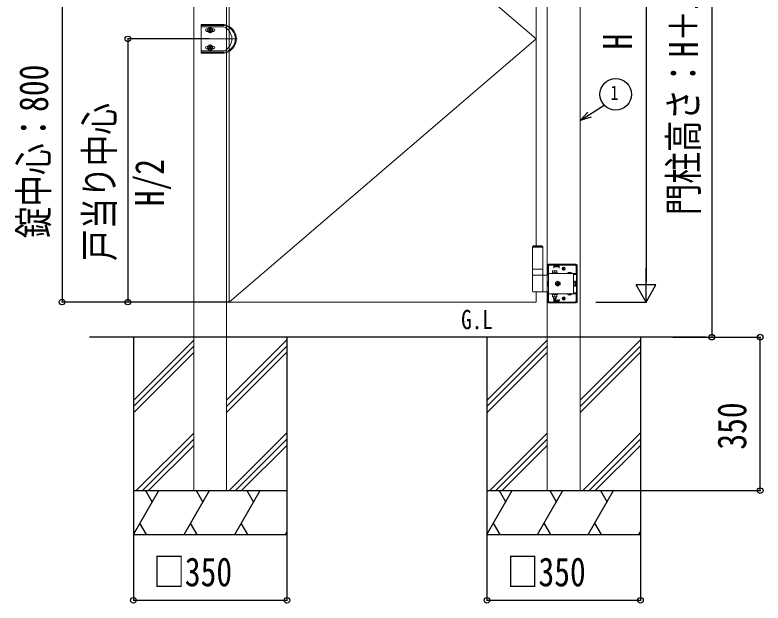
# Model space of a CAD drawing. Units: millimetres, scale not verified. Extents: x -6308 to 6308, y -4455 to 4455.
# Drawn here: x -4761 to -3056, y -75 to 1266 of the extents above; entities that cross this region are included whole.
import ezdxf
from ezdxf.enums import TextEntityAlignment as Align

# ---------------------------------------------------------------- set-up
doc = ezdxf.new("R2010")
doc.units = ezdxf.units.MM
doc.header["$LTSCALE"] = 20
for name, color, linetype in [('0-2_USER1', 3, 'Continuous'), ('0-6_YKK_D', 6, 'Continuous'), ('0-8_YSS_K', 3, 'Continuous')]:
    doc.layers.add(name, color=color, linetype=linetype)
doc.layers.add('0-5_YKK_A1', color=4, linetype='Continuous', lineweight=18)
doc.styles.add('ＭＳ ゴシック', font='')
doc.styles.get('ＭＳ ゴシック').set_extended_font_data('MS Gothic')

msp = doc.modelspace()

# ---------------------------------------------------------------- linework, layer by layer
at = {"layer": '0-5_YKK_A1'}
for p, q in [((-4353.47, 531.5), (-4353.47, 1828)), ((-4278.47, 531.5), (-4278.47, 1828)), ((-3547.47, 531.5), (-3547.47, 1828)), ((-3472.47, 531.5), (-3472.47, 1828)), ((-4272.47, 1811.5), (-3572.47, 1211.5)), ((-3572.47, 739.5), (-3572.47, 1634.5)), ((-4336.47, 1244), (-4336.47, 1179)), ((-4283.75, 1244), (-4336.47, 1244)), ((-4283.93, 1242), (-4336.47, 1242)), ((-4336.47, 1239), (-4284.48, 1239)), ((-4322.87, 1231.5), (-4309.07, 1231.5)), ((-4315.97, 1238.4), (-4315.97, 1224.6)), ((-4315.48, 1230.03), (-4315.48, 1229.05)), ((-4308.22, 1234.25), (-4310.75, 1234.25)), ((-4308.22, 1228.75), (-4310.75, 1228.75)), ((-4254.07, 1211.5), (-4338.97, 1211.5)), ((-4272.47, 611.5), (-3572.47, 1211.5)), ((-4323.72, 1194.25), (-4321.19, 1194.25)), ((-4321.19, 1194.25), (-4310.75, 1194.25)), ((-4315.97, 1184.6), (-4315.97, 1198.4)), ((-4315.48, 1192.97), (-4315.48, 1193.95)), ((-4308.22, 1194.25), (-4310.75, 1194.25)), ((-4336.47, 1184), (-4284.48, 1184)), ((-4336.47, 1181), (-4283.93, 1181)), ((-4283.75, 1179), (-4336.47, 1179)), ((-4323.72, 1188.75), (-4321.19, 1188.75)), ((-4322.87, 1191.5), (-4309.07, 1191.5)), ((-4321.19, 1188.75), (-4310.75, 1188.75)), ((-4308.22, 1188.75), (-4310.75, 1188.75)), ((-3578.97, 739.5), (-3580.97, 737.5)), ((-3557.97, 737.5), (-3580.97, 737.5)), ((-3557.97, 736.5), (-3580.97, 736.5)), ((-3559.97, 739.5), (-3578.97, 739.5)), ((-3559.97, 739.5), (-3557.97, 737.5)), ((-3557.97, 686.5), (-3580.97, 686.5)), ((-3546.47, 672.5), (-3546.47, 695.5)), ((-3544.97, 672.5), (-3544.97, 695.5)), ((-3481.47, 697.5), (-3544.47, 697.5)), ((-3481.47, 696), (-3544.47, 696)), ((-3544.47, 614.5), (-3544.47, 692.5)), ((-3543.97, 696), (-3543.97, 697.5)), ((-3541.47, 695.5), (-3532.47, 695.5)), ((-3535.97, 696), (-3535.97, 697.5)), ((-3535.47, 682.3), (-3525.47, 682.3)), ((-3535.47, 678.3), (-3535.47, 682.3)), ((-3532.47, 689), (-3532.47, 695.5)), ((-3532.47, 694.5), (-3520.47, 694.5)), ((-3532.47, 691.5), (-3520.47, 691.5)), ((-3531.47, 693), (-3531.47, 696)), ((-3521.47, 693), (-3531.47, 693)), ((-3525.47, 682.3), (-3525.47, 678.3)), ((-3521.47, 693), (-3521.47, 696)), ((-3520.47, 689), (-3520.47, 695.5)), ((-3520.47, 695.5), (-3484.47, 695.5)), ((-3505.97, 687.5), (-3513.97, 687.5)), ((-3513.22, 687.25), (-3513.22, 687.75)), ((-3509.97, 683.5), (-3509.97, 691.5)), ((-3506.72, 687.25), (-3506.72, 687.75)), ((-3481.47, 692.5), (-3481.47, 674.2)), ((-3480.97, 611.5), (-3480.97, 695.5)), ((-3479.47, 611.5), (-3479.47, 695.5)), ((-3580.97, 672.5), (-3547.47, 672.5)), ((-3580.97, 636), (-3580.97, 671)), ((-3557.97, 636), (-3557.97, 671)), ((-3547.47, 672.5), (-3544.47, 672.5)), ((-3544.97, 674.2), (-3546.47, 674.2)), ((-3481.47, 676.7), (-3544.47, 676.7)), ((-3536.72, 678.3), (-3524.22, 678.3)), ((-3536.72, 676.7), (-3536.72, 678.3)), ((-3524.22, 676.7), (-3536.72, 676.7)), ((-3525.47, 678.3), (-3535.47, 678.3)), ((-3530.47, 678.3), (-3530.47, 681.87)), ((-3524.22, 678.3), (-3524.22, 676.7)), ((-3501.22, 677.21), (-3491.72, 677.21)), ((-3501.22, 677.21), (-3501.22, 676.7)), ((-3501.22, 676.7), (-3491.72, 676.7)), ((-3498.82, 679.2), (-3497.62, 676.73)), ((-3497.62, 676.73), (-3496.47, 676.12)), ((-3495.33, 676.73), (-3496.47, 676.12)), ((-3494.12, 679.2), (-3495.33, 676.73)), ((-3491.72, 677.21), (-3491.72, 676.7)), ((-3487.47, 674.2), (-3487.47, 676.7)), ((-3487.47, 674.2), (-3481.47, 674.2)), ((-3487.47, 674.2), (-3487.47, 632.8)), ((-3523.47, 659.27), (-3528.47, 656.39)), ((-3528.47, 656.39), (-3528.47, 650.61)), ((-3528.47, 650.61), (-3523.47, 647.73)), ((-3526.62, 652.9), (-3525.38, 652.9)), ((-3524.07, 656.65), (-3524.07, 655.41)), ((-3522.87, 656.65), (-3524.07, 656.65)), ((-3524.07, 651.59), (-3524.07, 650.35)), ((-3518.47, 656.39), (-3523.47, 659.27)), ((-3523.47, 647.73), (-3518.47, 650.61)), ((-3522.87, 655.41), (-3522.87, 656.65)), ((-3520.32, 654.1), (-3521.56, 654.1)), ((-3521.56, 652.9), (-3520.32, 652.9)), ((-3520.32, 652.9), (-3520.32, 654.1)), ((-3518.47, 650.61), (-3518.47, 656.39)), ((-3487.17, 657.4), (-3487.47, 657.4)), ((-3487.17, 649.6), (-3487.47, 649.6)), ((-3487.17, 659.27), (-3483.62, 659.27)), ((-3487.17, 647.73), (-3487.17, 659.27)), ((-3487.17, 649.6), (-3487.17, 657.4)), ((-3487.17, 656.39), (-3483.62, 656.39)), ((-3487.17, 650.61), (-3483.62, 650.61)), ((-3483.17, 658.5), (-3483.62, 659.27)), ((-3483.17, 648.5), (-3483.62, 647.73)), ((-3483.17, 658.5), (-3483.17, 648.5)), ((-3547.47, 634.5), (-3579.47, 634.5)), ((-3544.47, 634.5), (-3547.47, 634.5)), ((-3546.47, 611.5), (-3546.47, 634.5)), ((-3544.97, 632.8), (-3546.47, 632.8)), ((-3544.97, 611.5), (-3544.97, 634.5)), ((-3487.47, 632.8), (-3487.47, 630.3)), ((-3487.47, 632.8), (-3481.47, 632.8)), ((-3487.17, 647.73), (-3483.62, 647.73)), ((-3481.47, 632.8), (-3481.47, 614.5)), ((-3481.47, 630.3), (-3544.47, 630.3)), ((-3524.22, 630.3), (-3536.72, 630.3)), ((-3536.72, 630.3), (-3536.72, 628.7)), ((-3536.72, 628.7), (-3524.22, 628.7)), ((-3535.47, 628.7), (-3535.47, 623.7)), ((-3525.47, 628.7), (-3535.47, 628.7)), ((-3535.47, 623.7), (-3525.47, 623.7)), ((-3533.67, 630.3), (-3533.67, 628.7)), ((-3533.47, 623.7), (-3533.47, 619.3)), ((-3533.47, 619.3), (-3527.47, 619.3)), ((-3533.47, 619.3), (-3532.47, 618.3)), ((-3532.93, 623.7), (-3532.93, 618.76)), ((-3532.47, 618.3), (-3528.47, 618.3)), ((-3532.47, 618), (-3532.47, 611.5)), ((-3532.47, 615.5), (-3520.47, 615.5)), ((-3531.47, 614), (-3531.47, 611)), ((-3521.47, 614), (-3531.47, 614)), ((-3530.47, 628.7), (-3530.47, 624.13)), ((-3527.47, 619.3), (-3528.47, 618.3)), ((-3528.01, 623.7), (-3528.01, 618.76)), ((-3527.47, 623.7), (-3527.47, 619.3)), ((-3527.27, 630.3), (-3527.27, 628.7)), ((-3525.47, 623.7), (-3525.47, 628.7)), ((-3524.22, 628.7), (-3524.22, 630.3)), ((-3521.47, 614), (-3521.47, 611)), ((-3520.47, 618), (-3520.47, 611.5)), ((-3505.97, 619.5), (-3513.97, 619.5)), ((-3513.22, 619.75), (-3513.22, 619.25)), ((-3509.97, 623.5), (-3509.97, 615.5)), ((-3506.72, 619.75), (-3506.72, 619.25)), ((-3501.22, 630.3), (-3491.72, 630.3)), ((-3501.22, 629.79), (-3501.22, 630.3)), ((-3501.22, 629.79), (-3491.72, 629.79)), ((-3498.82, 627.8), (-3497.62, 630.27)), ((-3497.62, 630.27), (-3496.47, 630.88)), ((-3495.33, 630.27), (-3496.47, 630.88)), ((-3494.12, 627.8), (-3495.33, 630.27)), ((-3491.72, 629.79), (-3491.72, 630.3)), ((-3481.47, 611), (-3544.47, 611)), ((-3481.47, 609.5), (-3544.47, 609.5)), ((-3543.97, 609.5), (-3543.97, 611)), ((-3532.47, 611.5), (-3541.47, 611.5)), ((-3535.97, 609.5), (-3535.97, 611)), ((-3532.47, 612.5), (-3520.47, 612.5)), ((-3484.47, 611.5), (-3520.47, 611.5)), ((-4353.47, 531.5), (-4353.47, 181.5)), ((-4278.47, 531.5), (-4278.47, 181.5)), ((-3547.47, 531.5), (-3547.47, 181.5)), ((-3472.47, 531.5), (-3472.47, 181.5)), ((-4278.47, 181.5), (-4353.47, 181.5)), ((-3547.47, 181.5), (-3472.47, 181.5))]:
    msp.add_line(p, q, dxfattribs=at)
for points in [[(-3572.47, 1811.5), (-4272.47, 1811.5), (-4272.47, 611.5), (-3572.47, 611.5), (-3572.47, 634.5)], [(-4323.72, 1234.25), (-4321.19, 1234.25), (-4310.75, 1234.25)], [(-4323.72, 1228.75), (-4321.19, 1228.75), (-4310.75, 1228.75)], [(-4317.44, 1231.01), (-4318.42, 1231.01), (-4318.42, 1231.99), (-4317.44, 1231.99)], [(-4316.46, 1232.97), (-4316.46, 1233.95), (-4315.48, 1233.95), (-4315.48, 1232.97)], [(-4315.48, 1229.05), (-4316.46, 1229.05), (-4316.46, 1230.03)], [(-4314.5, 1231.99), (-4313.52, 1231.99), (-4313.52, 1231.01), (-4314.5, 1231.01)], [(-4315.48, 1193.95), (-4316.46, 1193.95), (-4316.46, 1192.97)], [(-4317.44, 1191.99), (-4318.42, 1191.99), (-4318.42, 1191.01), (-4317.44, 1191.01)], [(-4316.46, 1190.03), (-4316.46, 1189.05), (-4315.48, 1189.05), (-4315.48, 1190.03)], [(-4314.5, 1191.01), (-4313.52, 1191.01), (-4313.52, 1191.99), (-4314.5, 1191.99)], [(-3580.97, 672.5), (-3580.97, 686.5), (-3580.97, 737.5)], [(-3557.97, 672.5), (-3557.97, 686.5), (-3557.97, 737.5)], [(-3544.47, 648.4), (-3546.47, 648.4), (-3546.47, 658.6), (-3544.47, 658.6)], [(-3525.38, 654.1), (-3526.62, 654.1), (-3526.62, 652.9)], [(-3524.07, 650.35), (-3522.87, 650.35), (-3522.87, 651.59)]]:
    msp.add_lwpolyline(points, dxfattribs=at)
for centre in [(-4315.97, 1231.5), (-4315.97, 1191.5)]:
    msp.add_circle(centre, 5.9, dxfattribs=at)
for centre, radius, start, end in [((-4323.72, 1231.5), 2.75, 90, 180), ((-4323.72, 1231.5), 2.75, 180, 270), ((-4317.44, 1232.97), 0.98, 270, 0), ((-4317.44, 1230.03), 0.98, 0, 90), ((-4314.5, 1232.97), 0.98, 180, 270), ((-4314.5, 1230.03), 0.98, 90, 180), ((-4308.22, 1231.5), 2.75, 0, 90), ((-4308.22, 1231.5), 2.75, 270, 0), ((-4296.47, 1211.5), 30, 293.55646, 66.44354), ((-4289.47, 1211.5), 31, 280.30451, 79.69549), ((-4289.47, 1211.5), 33, 279.98655, 80.01345), ((-4323.72, 1191.5), 2.75, 90, 180), ((-4308.22, 1191.5), 2.75, 0, 90), ((-4323.72, 1191.5), 2.75, 180, 270), ((-4317.44, 1192.97), 0.98, 270, 0), ((-4317.44, 1190.03), 0.98, 0, 90), ((-4314.5, 1192.97), 0.98, 180, 270), ((-4314.5, 1190.03), 0.98, 90, 180), ((-4308.22, 1191.5), 2.75, 270, 0), ((-3544.47, 695.5), 2, 90, 180), ((-3544.47, 695.5), 0.5, 90, 180), ((-3541.47, 692.5), 3, 90, 180), ((-3532.97, 674.87), 7.43, 70.34714, 109.65286), ((-3527.97, 674.87), 7.43, 70.34714, 109.65286), ((-3509.97, 687.75), 3.25, 0, 180), ((-3509.97, 687.25), 3.25, 180, 0), ((-3484.47, 692.5), 3, 0, 90), ((-3481.47, 695.5), 2, 0, 90), ((-3481.47, 695.5), 0.5, 0, 90), ((-3579.47, 671), 1.5, 90, 180), ((-3559.47, 671), 1.5, 0, 90), ((-3496.47, 673.93), 5.77, 34.65097, 145.34903), ((-3523.47, 653.5), 5, 76.88299, 190.15922), ((-3523.47, 653.5), 5, 190.15922, 76.88299), ((-3523.47, 653.5), 4.3, 83.27178, 183.77043), ((-3523.47, 653.5), 4.3, 183.77043, 83.27178), ((-3525.38, 655.41), 1.31, 270, 0), ((-3525.38, 651.59), 1.31, 0, 90), ((-3521.56, 655.41), 1.31, 180, 270), ((-3521.56, 651.59), 1.31, 90, 180), ((-3485.73, 657.83), 2.56, 325.61575, 34.38425), ((-3485.73, 649.17), 2.56, 325.61575, 34.38425), ((-3492.72, 653.5), 9.55, 342.41205, 17.58795), ((-3579.47, 636), 1.5, 180, 270), ((-3559.47, 636), 1.5, 270, 0), ((-3541.47, 614.5), 3, 180, 270), ((-3532.97, 631.13), 7.43, 250.34714, 289.65286), ((-3527.97, 631.13), 7.43, 250.34714, 289.65286), ((-3509.97, 619.75), 3.25, 0, 180), ((-3509.97, 619.25), 3.25, 180, 0), ((-3496.47, 633.07), 5.77, 214.65097, 325.34903), ((-3484.47, 614.5), 3, 270, 0), ((-3544.47, 611.5), 2, 180, 270), ((-3544.47, 611.5), 0.5, 180, 270), ((-3481.47, 611.5), 0.5, 270, 0), ((-3481.47, 611.5), 2, 270, 0)]:
    msp.add_arc(centre, radius, start, end, dxfattribs=at)
at = {"layer": '0-6_YKK_D'}
for p, q in [((-3172.47, 1831.5), (-3172.47, 531.5)), ((-3322.47, 1766.5), (-3322.47, 656.5)), ((-4653.47, 1411.5), (-4653.47, 611.5)), ((-4318.47, 1211.5), (-4504.47, 1211.5)), ((-4503.47, 1211.5), (-4503.47, 611.5)), ((-3322.47, 611.5), (-3322.47, 689.44)), ((-3322.47, 611.5), (-3344.97, 650.47)), ((-3299.97, 650.47), (-3344.97, 650.47)), ((-3322.47, 611.5), (-3299.97, 650.47)), ((-4273.47, 611.5), (-4654.47, 611.5)), ((-4273.47, 611.5), (-4504.47, 611.5)), ((-3436.8, 611.5), (-3321.47, 611.5)), ((-3261.09, 531.5), (-3061.09, 531.5)), ((-3261.09, 531.5), (-3171.47, 531.5)), ((-3062.09, 181.5), (-3062.09, 531.5)), ((-3333.97, 181.5), (-3061.09, 181.5)), ((-4490.97, 80.5), (-4490.97, -69.5)), ((-4140.97, 80.5), (-4140.97, -69.5)), ((-3684.97, 80.5), (-3684.97, -69.5)), ((-3334.97, 80.5), (-3334.97, -69.5)), ((-4490.97, -68.5), (-4140.97, -68.5)), ((-3684.97, -68.5), (-3334.97, -68.5))]:
    msp.add_line(p, q, dxfattribs=at)
for points in [[(-3472.47, 1025.17), (-3451.07, 1039.03), (-3417.82, 1060.58)], [(-3447.35, 1033.3), (-3472.47, 1025.17), (-3454.79, 1044.77)]]:
    msp.add_lwpolyline(points, dxfattribs=at)
for centre, radius in [((-4503.47, 1211.5), 6.38), ((-3391.38, 1085.01), 36), ((-4653.47, 611.5), 6.38), ((-4503.47, 611.5), 6.38), ((-3172.47, 531.5), 6.38), ((-3062.09, 531.5), 6.38), ((-3062.09, 181.5), 6.38), ((-4490.97, -68.5), 6.38), ((-4140.97, -68.5), 6.38), ((-3684.97, -68.5), 6.38), ((-3334.97, -68.5), 6.38)]:
    msp.add_circle(centre, radius, dxfattribs=at)
at = {"layer": '0-8_YSS_K'}
for p, q in [((-3184.97, 531.5), (-4590.97, 531.5)), ((-4490.97, 531.5), (-4490.97, 81.5)), ((-4140.97, 531.5), (-4140.97, 81.5)), ((-3684.97, 531.5), (-3684.97, 81.5)), ((-3334.97, 531.5), (-3334.97, 81.5)), ((-4490.97, 387.28), (-4353.47, 524.78)), ((-4278.47, 387.65), (-4140.97, 525.15)), ((-3684.97, 387.28), (-3547.47, 524.78)), ((-3472.47, 387.65), (-3334.97, 525.15)), ((-4490.97, 373.14), (-4353.47, 510.64)), ((-4490.97, 358.99), (-4353.47, 496.49)), ((-4278.47, 373.5), (-4140.97, 511)), ((-4278.47, 359.36), (-4140.97, 496.86)), ((-3684.97, 373.14), (-3547.47, 510.64)), ((-3684.97, 358.99), (-3547.47, 496.49)), ((-3472.47, 373.5), (-3334.97, 511)), ((-3472.47, 359.36), (-3334.97, 496.86)), ((-4484.62, 181.5), (-4353.47, 312.65)), ((-4272.48, 181.5), (-4140.97, 313.01)), ((-3678.62, 181.5), (-3547.47, 312.65)), ((-3466.48, 181.5), (-3334.97, 313.01)), ((-4470.47, 181.5), (-4353.47, 298.5)), ((-4258.34, 181.5), (-4140.97, 298.87)), ((-3664.47, 181.5), (-3547.47, 298.5)), ((-3452.34, 181.5), (-3334.97, 298.87)), ((-4456.33, 181.5), (-4353.47, 284.36)), ((-4244.2, 181.5), (-4140.97, 284.73)), ((-3650.33, 181.5), (-3547.47, 284.36)), ((-3438.2, 181.5), (-3334.97, 284.73)), ((-4490.97, 181.5), (-4140.97, 181.5)), ((-4490.97, 81.5), (-4433.24, 181.5)), ((-4463.24, 181.5), (-4448.24, 155.52)), ((-4375.5, 81.5), (-4317.77, 181.5)), ((-4347.77, 181.5), (-4332.77, 155.52)), ((-4260.03, 81.5), (-4202.3, 181.5)), ((-4232.3, 181.5), (-4217.3, 155.52)), ((-3684.97, 181.5), (-3334.97, 181.5)), ((-3684.97, 81.5), (-3627.24, 181.5)), ((-3657.24, 181.5), (-3642.24, 155.52)), ((-3569.5, 81.5), (-3511.77, 181.5)), ((-3541.77, 181.5), (-3526.77, 155.52)), ((-3454.03, 81.5), (-3396.3, 181.5)), ((-3426.3, 181.5), (-3411.3, 155.52)), ((-4460.97, 81.5), (-4475.97, 107.48)), ((-4345.5, 81.5), (-4360.5, 107.48)), ((-4230.03, 81.5), (-4245.03, 107.48)), ((-3654.97, 81.5), (-3669.97, 107.48)), ((-3539.5, 81.5), (-3554.5, 107.48)), ((-3424.03, 81.5), (-3439.03, 107.48)), ((-4144.56, 81.5), (-4140.97, 87.72)), ((-3338.56, 81.5), (-3334.97, 87.72)), ((-4490.97, 81.5), (-4140.97, 81.5)), ((-3684.97, 81.5), (-3334.97, 81.5))]:
    msp.add_line(p, q, dxfattribs=at)

# ---------------------------------------------------------------- texts
at = {"layer": '0-2_USER1', "style": 'ＭＳ ゴシック', "width": 0.8}
msp.add_text('G.L', height=43.99, dxfattribs=at).set_placement((-3743.7, 536.5), align=Align.BOTTOM_LEFT)
at = {"layer": '0-6_YKK_D', "style": 'ＭＳ ゴシック', "width": 0.8}
for s, p in [('門柱高さ：H＋100', (-3184.47, 809.5)), ('H', (-3334.47, 1187.5)), ('錠中心：800', (-4665.47, 757.1)), ('戸当り中心', (-4515.47, 705.1)), ('H/2', (-4401.47, 829.9)), ('350', (-3074.09, 274.9))]:
    msp.add_text(s, height=65.98, rotation=90, dxfattribs=at).set_placement(p, align=Align.BOTTOM_LEFT)
for s, height, p in [('1', 32.99, (-3403.38, 1062.51)), ('□350', 65.98, (-4445.57, -56.5)), ('□350', 65.98, (-3639.57, -56.5))]:
    msp.add_text(s, height=height, dxfattribs=at).set_placement(p, align=Align.BOTTOM_LEFT)

doc.saveas('drawing.dxf')
